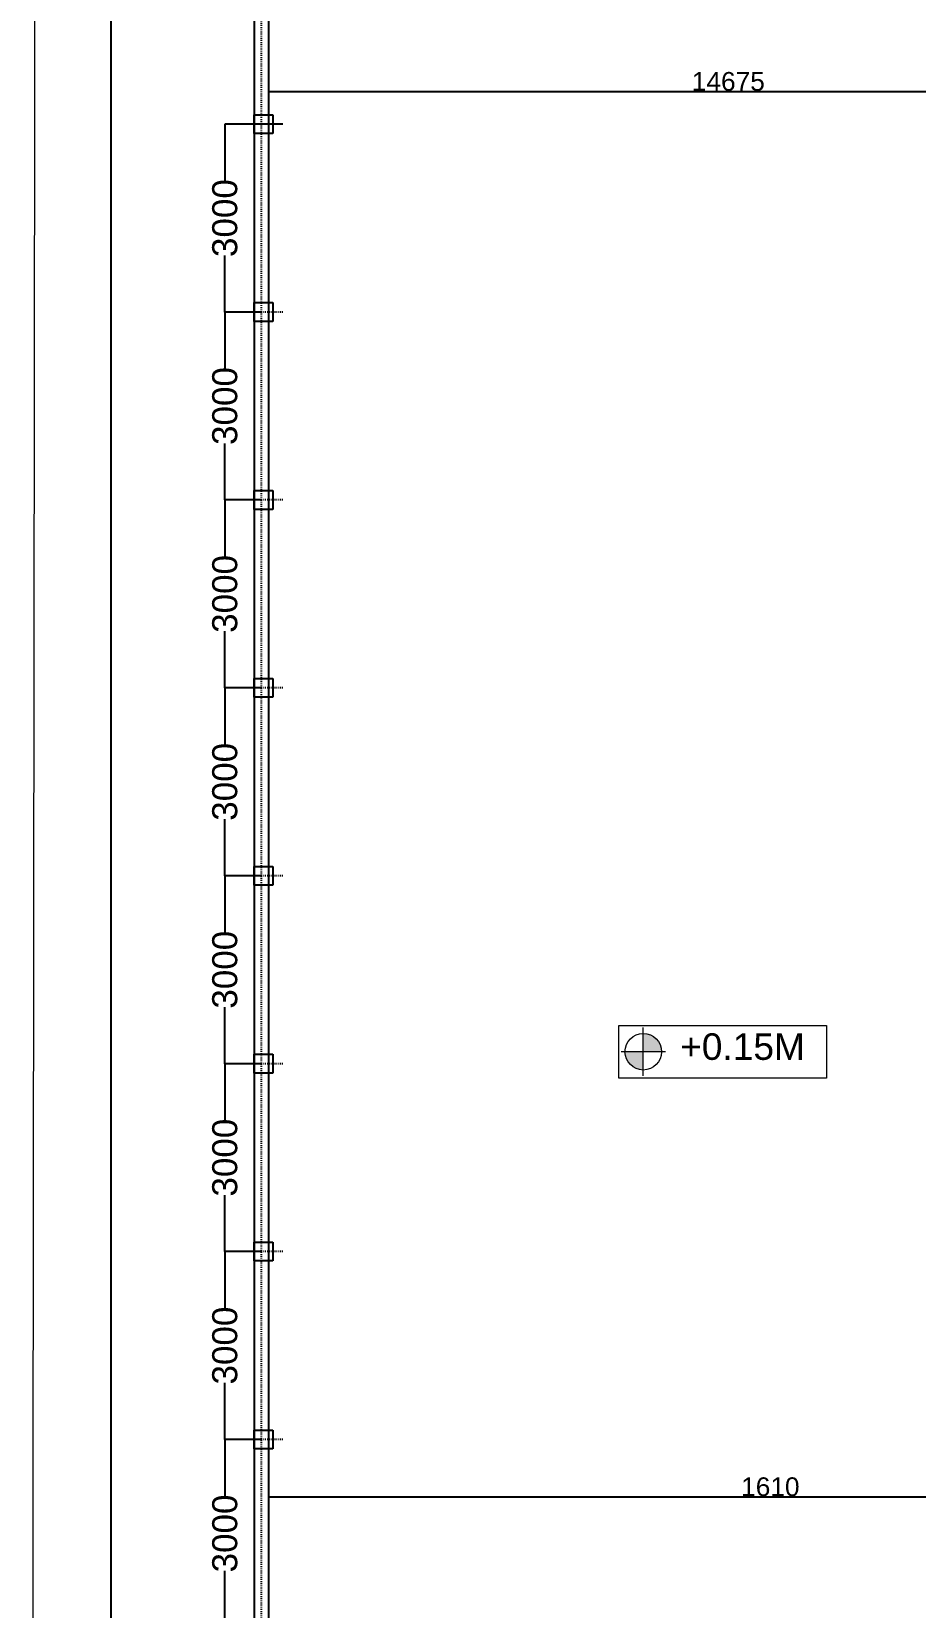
# Model space of a CAD drawing. Header units: millimetres. Extents: x -1932176 to 78768, y -1967 to 1266654.
# Drawn here: x -219328 to -205223, y 476025 to 501186 of the extents above; entities that cross this region are included whole.
import ezdxf

# ---------------------------------------------------------------- set-up
doc = ezdxf.new("R2010")
doc.units = ezdxf.units.MM
doc.linetypes.add('ACAD_ISO03W100', pattern=[30, 12, -18])
doc.layers.add('colins', color=10, linetype='Continuous')
doc.layers.add('LEVEL', color=252, linetype='Continuous', lineweight=13)
doc.layers.add('SHEET', color=7, linetype='Continuous', lineweight=13)
doc.styles.get("Standard").update_dxf_attribs({"font": 'arial.ttf'})
doc.dimstyles.new('ISO-25', dxfattribs={"dimtxt": 150, "dimasz": 2.5, "dimexe": 1.25, "dimexo": 0.625, "dimtad": 1, "dimtxsty": 'Standard', "dimcen": 2.5, "dimadec": 0, "dimazin": 0, "dimtfac": 1, "dimtmove": 0, "dimatfit": 3, "dimfxl": 1, "dimarcsym": 0})
doc.dimstyles.new('STANDARD$0', dxfattribs={"dimtxt": 0.25, "dimasz": 0.2, "dimexe": 0.18, "dimexo": 0.0625, "dimgap": 0.18, "dimtad": 0, "dimdec": 3, "dimzin": 0, "dimdsep": 46, "dimtxsty": 'Standard', "dimblk": 'ARCHTICK', "dimcen": 0, "dimclrd": 3, "dimclre": 1, "dimclrt": 1, "dimadec": 3, "dimazin": 0, "dimtfac": 0.3, "dimtdec": 3, "dimtix": 1, "dimtofl": 0, "dimtmove": 0, "dimatfit": 3, "dimldrblk": 'ARCHTICK', "dimfxl": 1, "dimtolj": 1, "dimtzin": 0, "dimarcsym": 0})

# ---------------------------------------------------------------- blocks, each defined once
blk = doc.blocks.new('*D27')
at = {"color": 0, "lineweight": -2, "transparency": 16777216}
for p, q in [((-215661.8296577033, 478707.1148492775), (-216242.8008690932, 478707.1148492775)), ((-216242.6208690932, 478706.9348492775), (-216242.6208690932, 477803.657782429)), ((-216242.6208690932, 475707.2948492775), (-216242.6208690932, 476610.5719161261)), ((-215661.8296577033, 475707.1148492775), (-216242.8008690932, 475707.1148492775))]:
    blk.add_line(p, q, dxfattribs=at)
at = {"color": 0, "transparency": 16777216}
for points in [[(-216242.6508690932, 478706.9348492775), (-216242.5908690932, 478706.9348492775), (-216242.6208690932, 478707.1148492775)], [(-216242.6508690932, 475707.2948492775), (-216242.5908690932, 475707.2948492775), (-216242.6208690932, 475707.1148492775)]]:
    blk.add_solid(points, dxfattribs=at)
at = {"layer": 'Defpoints', "color": 0, "transparency": 16777216}
for p in [(-216242.6208690932, 478707.1148492775), (-215661.7671577033, 478707.1148492775), (-215661.7671577033, 475707.1148492775)]:
    blk.add_point(p, dxfattribs=at)
at = {"color": 0, "transparency": 16777216, "insert": (-216242.6208690933, 477207.1148492775), "char_height": 400, "attachment_point": 5, "rotation": 90}
blk.add_mtext('\\A1;3000', dxfattribs=at)
blk = doc.blocks.new('*D28')
at = {"color": 0, "lineweight": -2, "transparency": 16777216}
for p, q in [((-215661.8296577033, 481707.1148492775), (-216242.9808690934, 481707.1148492775)), ((-216242.8008690934, 481706.9348492775), (-216242.8008690934, 480803.657782429)), ((-216242.8008690934, 478707.2948492775), (-216242.8008690934, 479610.5719161261)), ((-215661.8296577033, 478707.1148492775), (-216242.9808690934, 478707.1148492775))]:
    blk.add_line(p, q, dxfattribs=at)
at = {"color": 0, "transparency": 16777216}
for points in [[(-216242.8308690934, 481706.9348492775), (-216242.7708690934, 481706.9348492775), (-216242.8008690934, 481707.1148492775)], [(-216242.8308690934, 478707.2948492775), (-216242.7708690934, 478707.2948492775), (-216242.8008690934, 478707.1148492775)]]:
    blk.add_solid(points, dxfattribs=at)
at = {"layer": 'Defpoints', "color": 0, "transparency": 16777216}
for p in [(-216242.8008690934, 481707.1148492775), (-215661.7671577033, 481707.1148492775), (-215661.7671577033, 478707.1148492775)]:
    blk.add_point(p, dxfattribs=at)
at = {"color": 0, "transparency": 16777216, "insert": (-216242.8008690935, 480207.1148492775), "char_height": 400, "attachment_point": 5, "rotation": 90}
blk.add_mtext('\\A1;3000', dxfattribs=at)
blk = doc.blocks.new('*D29')
at = {"color": 0, "lineweight": -2, "transparency": 16777216}
for p, q in [((-215661.8296577033, 484707.1148492775), (-216242.9808690934, 484707.1148492775)), ((-216242.8008690934, 484706.9348492775), (-216242.8008690934, 483803.657782429)), ((-216242.8008690934, 481707.2948492775), (-216242.8008690934, 482610.5719161261)), ((-215661.8296577033, 481707.1148492775), (-216242.9808690934, 481707.1148492775))]:
    blk.add_line(p, q, dxfattribs=at)
at = {"color": 0, "transparency": 16777216}
for points in [[(-216242.8308690934, 484706.9348492775), (-216242.7708690934, 484706.9348492775), (-216242.8008690934, 484707.1148492775)], [(-216242.8308690934, 481707.2948492775), (-216242.7708690934, 481707.2948492775), (-216242.8008690934, 481707.1148492775)]]:
    blk.add_solid(points, dxfattribs=at)
at = {"layer": 'Defpoints', "color": 0, "transparency": 16777216}
for p in [(-216242.8008690934, 484707.1148492775), (-215661.7671577033, 484707.1148492775), (-215661.7671577033, 481707.1148492775)]:
    blk.add_point(p, dxfattribs=at)
at = {"color": 0, "transparency": 16777216, "insert": (-216242.8008690935, 483207.1148492775), "char_height": 400, "attachment_point": 5, "rotation": 90}
blk.add_mtext('\\A1;3000', dxfattribs=at)
blk = doc.blocks.new('*D30')
at = {"color": 0, "lineweight": -2, "transparency": 16777216}
for p, q in [((-215661.8296577033, 487707.1148492775), (-216242.9808690934, 487707.1148492775)), ((-216242.8008690934, 487706.9348492775), (-216242.8008690934, 486803.657782429)), ((-216242.8008690934, 484707.2948492775), (-216242.8008690934, 485610.5719161261)), ((-215661.8296577033, 484707.1148492775), (-216242.9808690934, 484707.1148492775))]:
    blk.add_line(p, q, dxfattribs=at)
at = {"color": 0, "transparency": 16777216}
for points in [[(-216242.8308690934, 487706.9348492775), (-216242.7708690934, 487706.9348492775), (-216242.8008690934, 487707.1148492775)], [(-216242.8308690934, 484707.2948492775), (-216242.7708690934, 484707.2948492775), (-216242.8008690934, 484707.1148492775)]]:
    blk.add_solid(points, dxfattribs=at)
at = {"layer": 'Defpoints', "color": 0, "transparency": 16777216}
for p in [(-216242.8008690934, 487707.1148492775), (-215661.7671577033, 487707.1148492775), (-215661.7671577033, 484707.1148492775)]:
    blk.add_point(p, dxfattribs=at)
at = {"color": 0, "transparency": 16777216, "insert": (-216242.8008690935, 486207.1148492775), "char_height": 400, "attachment_point": 5, "rotation": 90}
blk.add_mtext('\\A1;3000', dxfattribs=at)
blk = doc.blocks.new('*D31')
at = {"color": 0, "lineweight": -2, "transparency": 16777216}
for p, q in [((-215661.8296577033, 490707.1148492775), (-216242.9808690934, 490707.1148492775)), ((-216242.8008690934, 490706.9348492775), (-216242.8008690934, 489803.657782429)), ((-216242.8008690934, 487707.2948492775), (-216242.8008690934, 488610.5719161261)), ((-215661.8296577033, 487707.1148492775), (-216242.9808690934, 487707.1148492775))]:
    blk.add_line(p, q, dxfattribs=at)
at = {"color": 0, "transparency": 16777216}
for points in [[(-216242.8308690934, 490706.9348492775), (-216242.7708690934, 490706.9348492775), (-216242.8008690934, 490707.1148492775)], [(-216242.8308690934, 487707.2948492775), (-216242.7708690934, 487707.2948492775), (-216242.8008690934, 487707.1148492775)]]:
    blk.add_solid(points, dxfattribs=at)
at = {"layer": 'Defpoints', "color": 0, "transparency": 16777216}
for p in [(-216242.8008690934, 490707.1148492775), (-215661.7671577033, 490707.1148492775), (-215661.7671577033, 487707.1148492775)]:
    blk.add_point(p, dxfattribs=at)
at = {"color": 0, "transparency": 16777216, "insert": (-216242.8008690935, 489207.1148492775), "char_height": 400, "attachment_point": 5, "rotation": 90}
blk.add_mtext('\\A1;3000', dxfattribs=at)
blk = doc.blocks.new('*D32')
at = {"color": 0, "lineweight": -2, "transparency": 16777216}
for p, q in [((-215661.8296577033, 493707.1148492775), (-216242.9808690934, 493707.1148492775)), ((-216242.8008690934, 493706.9348492775), (-216242.8008690934, 492803.657782429)), ((-216242.8008690934, 490707.2948492775), (-216242.8008690934, 491610.5719161261)), ((-215661.8296577033, 490707.1148492775), (-216242.9808690934, 490707.1148492775))]:
    blk.add_line(p, q, dxfattribs=at)
at = {"color": 0, "transparency": 16777216}
for points in [[(-216242.8308690934, 493706.9348492775), (-216242.7708690934, 493706.9348492775), (-216242.8008690934, 493707.1148492775)], [(-216242.8308690934, 490707.2948492775), (-216242.7708690934, 490707.2948492775), (-216242.8008690934, 490707.1148492775)]]:
    blk.add_solid(points, dxfattribs=at)
at = {"layer": 'Defpoints', "color": 0, "transparency": 16777216}
for p in [(-216242.8008690934, 493707.1148492775), (-215661.7671577033, 493707.1148492775), (-215661.7671577033, 490707.1148492775)]:
    blk.add_point(p, dxfattribs=at)
at = {"color": 0, "transparency": 16777216, "insert": (-216242.8008690935, 492207.1148492775), "char_height": 400, "attachment_point": 5, "rotation": 90}
blk.add_mtext('\\A1;3000', dxfattribs=at)
blk = doc.blocks.new('*D33')
at = {"color": 0, "lineweight": -2, "transparency": 16777216}
for p, q in [((-215661.8296577033, 496707.1148492775), (-216242.9808690934, 496707.1148492775)), ((-216242.8008690934, 496706.9348492775), (-216242.8008690934, 495803.657782429)), ((-216242.8008690934, 493707.2948492775), (-216242.8008690934, 494610.5719161261)), ((-215661.8296577033, 493707.1148492775), (-216242.9808690934, 493707.1148492775))]:
    blk.add_line(p, q, dxfattribs=at)
at = {"color": 0, "transparency": 16777216}
for points in [[(-216242.8308690934, 496706.9348492775), (-216242.7708690934, 496706.9348492775), (-216242.8008690934, 496707.1148492775)], [(-216242.8308690934, 493707.2948492775), (-216242.7708690934, 493707.2948492775), (-216242.8008690934, 493707.1148492775)]]:
    blk.add_solid(points, dxfattribs=at)
at = {"layer": 'Defpoints', "color": 0, "transparency": 16777216}
for p in [(-216242.8008690934, 496707.1148492775), (-215661.7671577033, 496707.1148492775), (-215661.7671577033, 493707.1148492775)]:
    blk.add_point(p, dxfattribs=at)
at = {"color": 0, "transparency": 16777216, "insert": (-216242.8008690935, 495207.1148492775), "char_height": 400, "attachment_point": 5, "rotation": 90}
blk.add_mtext('\\A1;3000', dxfattribs=at)
blk = doc.blocks.new('*D34')
at = {"color": 0, "lineweight": -2, "transparency": 16777216}
for p, q in [((-215661.8296577033, 499707.1148492775), (-216242.9808690934, 499707.1148492775)), ((-216242.8008690934, 499706.9348492775), (-216242.8008690934, 498803.657782429)), ((-216242.8008690934, 496707.2948492775), (-216242.8008690934, 497610.5719161261)), ((-215661.8296577033, 496707.1148492775), (-216242.9808690934, 496707.1148492775))]:
    blk.add_line(p, q, dxfattribs=at)
at = {"color": 0, "transparency": 16777216}
for points in [[(-216242.8308690934, 499706.9348492775), (-216242.7708690934, 499706.9348492775), (-216242.8008690934, 499707.1148492775)], [(-216242.8308690934, 496707.2948492775), (-216242.7708690934, 496707.2948492775), (-216242.8008690934, 496707.1148492775)]]:
    blk.add_solid(points, dxfattribs=at)
at = {"layer": 'Defpoints', "color": 0, "transparency": 16777216}
for p in [(-216242.8008690934, 499707.1148492775), (-215661.7671577033, 499707.1148492775), (-215661.7671577033, 496707.1148492775)]:
    blk.add_point(p, dxfattribs=at)
at = {"color": 0, "transparency": 16777216, "insert": (-216242.8008690935, 498207.1148492775), "char_height": 400, "attachment_point": 5, "rotation": 90}
blk.add_mtext('\\A1;3000', dxfattribs=at)
blk = doc.blocks.new('*D75')
at = {"color": 0, "lineweight": -2, "ltscale": 30, "transparency": 16777216}
for p, q in [((-215544.2671577033, 478380.0738668835), (-215544.2671577033, 477786.2474445371)), ((-199536.3877247359, 477787.4974445371), (-215541.7671577033, 477787.4974445371)), ((-199533.8877247359, 477788.1224445371), (-199533.8877247359, 477788.7474445371))]:
    blk.add_line(p, q, dxfattribs=at)
at = {"color": 0, "ltscale": 30, "transparency": 16777216}
for points in [[(-215541.7671577033, 477787.9141112038), (-215541.7671577033, 477787.0807778704), (-215544.2671577033, 477787.4974445371)], [(-199536.3877247359, 477787.9141112038), (-199536.3877247359, 477787.0807778704), (-199533.8877247359, 477787.4974445371)]]:
    blk.add_solid(points, dxfattribs=at)
at = {"layer": 'Defpoints', "color": 0, "ltscale": 30, "transparency": 16777216}
for p in [(-215544.2671577033, 478380.6988668835), (-215544.2671577033, 477787.4974445371), (-199533.8877247359, 477787.4974445371)]:
    blk.add_point(p, dxfattribs=at)
at = {"color": 0, "ltscale": 30, "transparency": 16777216, "insert": (-207539.0774412196, 477950.6693408536), "char_height": 300, "attachment_point": 5}
blk.add_mtext('1610', dxfattribs=at)
blk = doc.blocks.new('*D96')
at = {"color": 0, "lineweight": -2, "ltscale": 30, "transparency": 16777216}
for p, q in [((-215546.7671577033, 500224.467012262), (-215546.7671577033, 500225.092012262)), ((-200875.2164226657, 500223.842012262), (-215544.2671577033, 500223.842012262)), ((-200872.7164226657, 500224.467012262), (-200872.7164226657, 500225.092012262))]:
    blk.add_line(p, q, dxfattribs=at)
at = {"color": 0, "ltscale": 30, "transparency": 16777216}
for points in [[(-215544.2671577033, 500224.2586789287), (-215544.2671577033, 500223.4253455953), (-215546.7671577033, 500223.842012262)], [(-200875.2164226657, 500224.2586789287), (-200875.2164226657, 500223.4253455953), (-200872.7164226657, 500223.842012262)]]:
    blk.add_solid(points, dxfattribs=at)
at = {"layer": 'Defpoints', "color": 0, "ltscale": 30, "transparency": 16777216}
for p in [(-215546.7671577033, 500223.842012262), (-215546.7671577033, 500223.842012262), (-200872.7164226657, 500223.842012262)]:
    blk.add_point(p, dxfattribs=at)
at = {"color": 0, "ltscale": 30, "transparency": 16777216, "insert": (-208209.7417901845, 500387.0139085785), "char_height": 300, "attachment_point": 5}
blk.add_mtext('14675', dxfattribs=at)
blk = doc.blocks.new('*D79')
at = {"color": 0, "lineweight": -2, "ltscale": 30, "transparency": 16777216}
for p, q in [((-199908.7823588237, 477794.5888120955), (-215552.4730561195, 466799.9638479821)), ((-199899.3450980717, 477785.5087872648), (-199907.4557468846, 477797.0490154942)), ((-215547.1265371891, 466788.0087872648), (-215555.237186002, 466799.5490154942))]:
    blk.add_line(p, q, dxfattribs=at)
at = {"color": 0, "ltscale": 30, "transparency": 16777216}
for points in [[(-199909.0219451476, 477794.9297072474), (-199908.5427724998, 477794.2479169437), (-199906.7369879129, 477796.0263300388)], [(-215552.7126424435, 466800.304743134), (-215552.2334697956, 466799.6229528303), (-215554.5184270304, 466798.5263300388)]]:
    blk.add_solid(points, dxfattribs=at)
at = {"layer": 'Defpoints', "color": 0, "ltscale": 30, "transparency": 16777216}
for p in [(-199898.9857185858, 477784.9974445371), (-215554.5184270304, 466798.5263300388), (-215546.7671577033, 466787.4974445371)]:
    blk.add_point(p, dxfattribs=at)
at = {"color": 0, "ltscale": 30, "transparency": 16777216, "insert": (-207824.45271899, 472430.7751501127), "char_height": 300, "attachment_point": 5, "rotation": 35.10013482878123}
blk.add_mtext('19125', dxfattribs=at)

msp = doc.modelspace()

# ---------------------------------------------------------------- hatches: boundary and pattern name
at = {"layer": 'LEVEL'}
h = msp.add_hatch(color=7, dxfattribs=at)
h.dxf.hatch_style = 1
h.paths.add_polyline_path([(-209566.3421954469, 484900.0415273799), (-209858.5292290787, 484900.0415273799, 0.001539431554818933), (-209858.5347686718, 484898.2422983024, 0.414213562373095), (-209566.3421954469, 484606.0497250778)])
h.paths.add_polyline_path([(-209566.3421954469, 485190.434871527), (-209566.3421954469, 484900.0415273799), (-209274.1551618158, 484900.0415273799, 0.4124111554311252)])

# ---------------------------------------------------------------- linework, layer by layer
at = {"transparency": 16777216}
for p, q in [((-215776.7671577033, 501623.624284919), (-215776.7671577033, 466557.4974445371)), ((-215546.7671577033, 501491.3706041552), (-215546.7671577033, 466787.4974445371)), ((-215316.9130728008, 499707.1148492775), (-215931.9689201327, 499707.1148492775))]:
    msp.add_line(p, q, dxfattribs=at)
at = {"linetype": 'ACAD_ISO03W100', "transparency": 16777216}
for p, q in [((-215661.7671577033, 501557.4974445371), (-215661.7671577033, 466557.4974445371)), ((-215316.9130728008, 496707.1148492775), (-215931.9689201327, 496707.1148492775)), ((-215316.9130728008, 493707.1148492775), (-215931.9689201327, 493707.1148492775)), ((-215316.9130728008, 490707.1148492775), (-215931.9689201327, 490707.1148492775)), ((-215316.9130728008, 487707.1148492775), (-215931.9689201327, 487707.1148492775)), ((-215316.9130728008, 484707.1148492775), (-215931.9689201327, 484707.1148492775)), ((-215316.9130728008, 481707.1148492775), (-215931.9689201327, 481707.1148492775)), ((-215316.9130728008, 478707.1148492775), (-215931.9689201327, 478707.1148492775))]:
    msp.add_line(p, q, dxfattribs=at)
at = {"color": 0}
msp.add_lwpolyline([(-218058.0445859323, 525575.7203193102), (-136752.0139981101, 525575.7203193102), (-136752.0139981101, 456581.4552219532), (-218058.0445859323, 456581.4552219532)], close=True, dxfattribs=at)
at = {"layer": 'colins', "transparency": 16777216}
for p, q in [((-215776.7671577033, 499857.1148492775), (-215476.7671577033, 499857.1148492775)), ((-215776.7671577033, 499557.1148492775), (-215776.7671577033, 499857.1148492775)), ((-215476.7671577033, 499857.1148492775), (-215476.7671577033, 499557.1148492775)), ((-215476.7671577033, 499557.1148492775), (-215776.7671577033, 499557.1148492775)), ((-215776.7671577033, 496857.1148492775), (-215476.7671577033, 496857.1148492775)), ((-215776.7671577033, 496557.1148492775), (-215776.7671577033, 496857.1148492775)), ((-215476.7671577033, 496857.1148492775), (-215476.7671577033, 496557.1148492775)), ((-215476.7671577033, 496557.1148492775), (-215776.7671577033, 496557.1148492775)), ((-215776.7671577033, 493857.1148492775), (-215476.7671577033, 493857.1148492775)), ((-215776.7671577033, 493557.1148492775), (-215776.7671577033, 493857.1148492775)), ((-215476.7671577033, 493857.1148492775), (-215476.7671577033, 493557.1148492775)), ((-215476.7671577033, 493557.1148492775), (-215776.7671577033, 493557.1148492775)), ((-215776.7671577033, 490857.1148492775), (-215476.7671577033, 490857.1148492775)), ((-215776.7671577033, 490557.1148492775), (-215776.7671577033, 490857.1148492775)), ((-215476.7671577033, 490857.1148492775), (-215476.7671577033, 490557.1148492775)), ((-215476.7671577033, 490557.1148492775), (-215776.7671577033, 490557.1148492775)), ((-215776.7671577033, 487857.1148492775), (-215476.7671577033, 487857.1148492775)), ((-215776.7671577033, 487557.1148492775), (-215776.7671577033, 487857.1148492775)), ((-215476.7671577033, 487857.1148492775), (-215476.7671577033, 487557.1148492775)), ((-215476.7671577033, 487557.1148492775), (-215776.7671577033, 487557.1148492775)), ((-215776.7671577033, 484857.1148492775), (-215476.7671577033, 484857.1148492775)), ((-215776.7671577033, 484557.1148492775), (-215776.7671577033, 484857.1148492775)), ((-215476.7671577033, 484857.1148492775), (-215476.7671577033, 484557.1148492775)), ((-215476.7671577033, 484557.1148492775), (-215776.7671577033, 484557.1148492775)), ((-215776.7671577033, 481857.1148492775), (-215476.7671577033, 481857.1148492775)), ((-215776.7671577033, 481557.1148492775), (-215776.7671577033, 481857.1148492775)), ((-215476.7671577033, 481857.1148492775), (-215476.7671577033, 481557.1148492775)), ((-215476.7671577033, 481557.1148492775), (-215776.7671577033, 481557.1148492775)), ((-215776.7671577033, 478857.1148492775), (-215476.7671577033, 478857.1148492775)), ((-215776.7671577033, 478557.1148492775), (-215776.7671577033, 478857.1148492775)), ((-215476.7671577033, 478857.1148492775), (-215476.7671577033, 478557.1148492775)), ((-215476.7671577033, 478557.1148492775), (-215776.7671577033, 478557.1148492775))]:
    msp.add_line(p, q, dxfattribs=at)
at = {"layer": 'LEVEL'}
for p, q in [((-209566.3421954469, 484512.7356560334), (-209566.3421954469, 485287.3473987264)), ((-209920.4180436128, 484900.0415273799), (-209212.2663472812, 484900.0415273799))]:
    msp.add_line(p, q, dxfattribs=at)
msp.add_lwpolyline([(-209958.6090678899, 485317.8904324141), (-206642.709828784, 485317.8904324141), (-206642.709828784, 484475.0796543387), (-209958.6090678899, 484475.0796543387)], close=True, dxfattribs=at)
msp.add_circle((-209566.3421954469, 484898.2422983025), 292.1925732246302, dxfattribs=at)
at = {"layer": 'SHEET', "linetype": 'ByBlock', "lineweight": 20, "ltscale": 0.7, "transparency": 33554671}
msp.add_lwpolyline([(-219240.9740289446, 526865.9765532487), (-120647.7631330296, 526865.9765532487), (-120734.7583580053, 455651.9224871919), (-219327.9692539204, 455651.9224871919)], close=True, dxfattribs=at)

# ---------------------------------------------------------------- texts
at = {"layer": 'LEVEL'}
msp.add_text('+0.15M', height=423.8257412332975, dxfattribs=at).set_placement((-208978.7444112991, 484768.0064102707))

# ---------------------------------------------------------------- dimensions: what is measured, and where the dimension line sits
at = {"color": 252, "ltscale": 30}
for base, p1, p2, text, picture, middle in [((-215546.7671577033, 500223.842012262), (-200872.7164226657, 500223.842012262), (-215546.7671577033, 500223.842012262), '14675', '*D96', (-208209.7417901845, 500387.0139085785)), ((-215544.2671577033, 477787.4974445371), (-199533.8877247359, 477787.4974445371), (-215544.2671577033, 478380.6988668835), '1610', '*D75', (-207539.0774412196, 477950.6693408536))]:
    dim = msp.add_linear_dim(base=base, p1=p1, p2=p2, text=text, dimstyle='ISO-25', override={"dimtxt": 300, "dimgap": 10}, dxfattribs=at)
    dim.commit()
    dim.dimension.update_dxf_attribs({"geometry": picture, "text_midpoint": middle})
at = {"transparency": 16777216}
for base, p1, p2, picture, middle in [((-216242.8008690934, 499707.1148492775), (-215661.7671577033, 496707.1148492775), (-215661.7671577033, 499707.1148492775), '*D34', (-216242.8008690935, 498207.1148492775)), ((-216242.8008690934, 496707.1148492775), (-215661.7671577033, 493707.1148492775), (-215661.7671577033, 496707.1148492775), '*D33', (-216242.8008690935, 495207.1148492775)), ((-216242.8008690934, 493707.1148492775), (-215661.7671577033, 490707.1148492775), (-215661.7671577033, 493707.1148492775), '*D32', (-216242.8008690935, 492207.1148492775)), ((-216242.8008690934, 490707.1148492775), (-215661.7671577033, 487707.1148492775), (-215661.7671577033, 490707.1148492775), '*D31', (-216242.8008690935, 489207.1148492775))]:
    dim = msp.add_linear_dim(base=base, p1=p1, p2=p2, angle=90, dimstyle='STANDARD$0', override={"dimtxt": 400, "dimasz": 0.18, "dimgap": 0.09, "dimdec": 0, "dimcen": 0.09, "dimclrd": 0, "dimclre": 0, "dimclrt": 0, "dimadec": 0, "dimtfac": 1, "dimtdec": 0, "dimtix": 0}, dxfattribs=at)
    dim.commit()
    dim.dimension.update_dxf_attribs({"geometry": picture, "text_midpoint": middle})
for p1, p2, distance, picture, middle in [((-215661.7671577033, 484707.1148492775), (-215661.7671577033, 487707.1148492775), 581.0337113901041, '*D30', (-216242.8008690935, 486207.1148492775)), ((-215661.7671577033, 481707.1148492775), (-215661.7671577033, 484707.1148492775), 581.0337113901041, '*D29', (-216242.8008690935, 483207.1148492775)), ((-215661.7671577033, 478707.1148492775), (-215661.7671577033, 481707.1148492775), 581.0337113901041, '*D28', (-216242.8008690935, 480207.1148492775)), ((-215661.7671577033, 475707.1148492775), (-215661.7671577033, 478707.1148492775), 580.8537113899074, '*D27', (-216242.6208690933, 477207.1148492775))]:
    dim = msp.add_aligned_dim(p1=p1, p2=p2, distance=distance, dimstyle='STANDARD$0', override={"dimtxt": 400, "dimasz": 0.18, "dimgap": 0.09, "dimdec": 0, "dimcen": 0.09, "dimclrd": 0, "dimclre": 0, "dimclrt": 0, "dimadec": 0, "dimtfac": 1, "dimtdec": 0, "dimtix": 0}, dxfattribs=at)
    dim.commit()
    dim.dimension.update_dxf_attribs({"geometry": picture, "text_midpoint": middle})
at = {"color": 252, "ltscale": 30}
dim = msp.add_aligned_dim(p1=(-199898.9857185858, 477784.9974445371), p2=(-215546.7671577033, 466787.4974445371), distance=-13.48030012982475, text='19125', dimstyle='ISO-25', override={"dimtxt": 300, "dimgap": 10}, dxfattribs=at)
dim.commit()
dim.dimension.update_dxf_attribs({"geometry": '*D79', "text_midpoint": (-207824.45271899, 472430.7751501127)})

doc.saveas('drawing.dxf')
